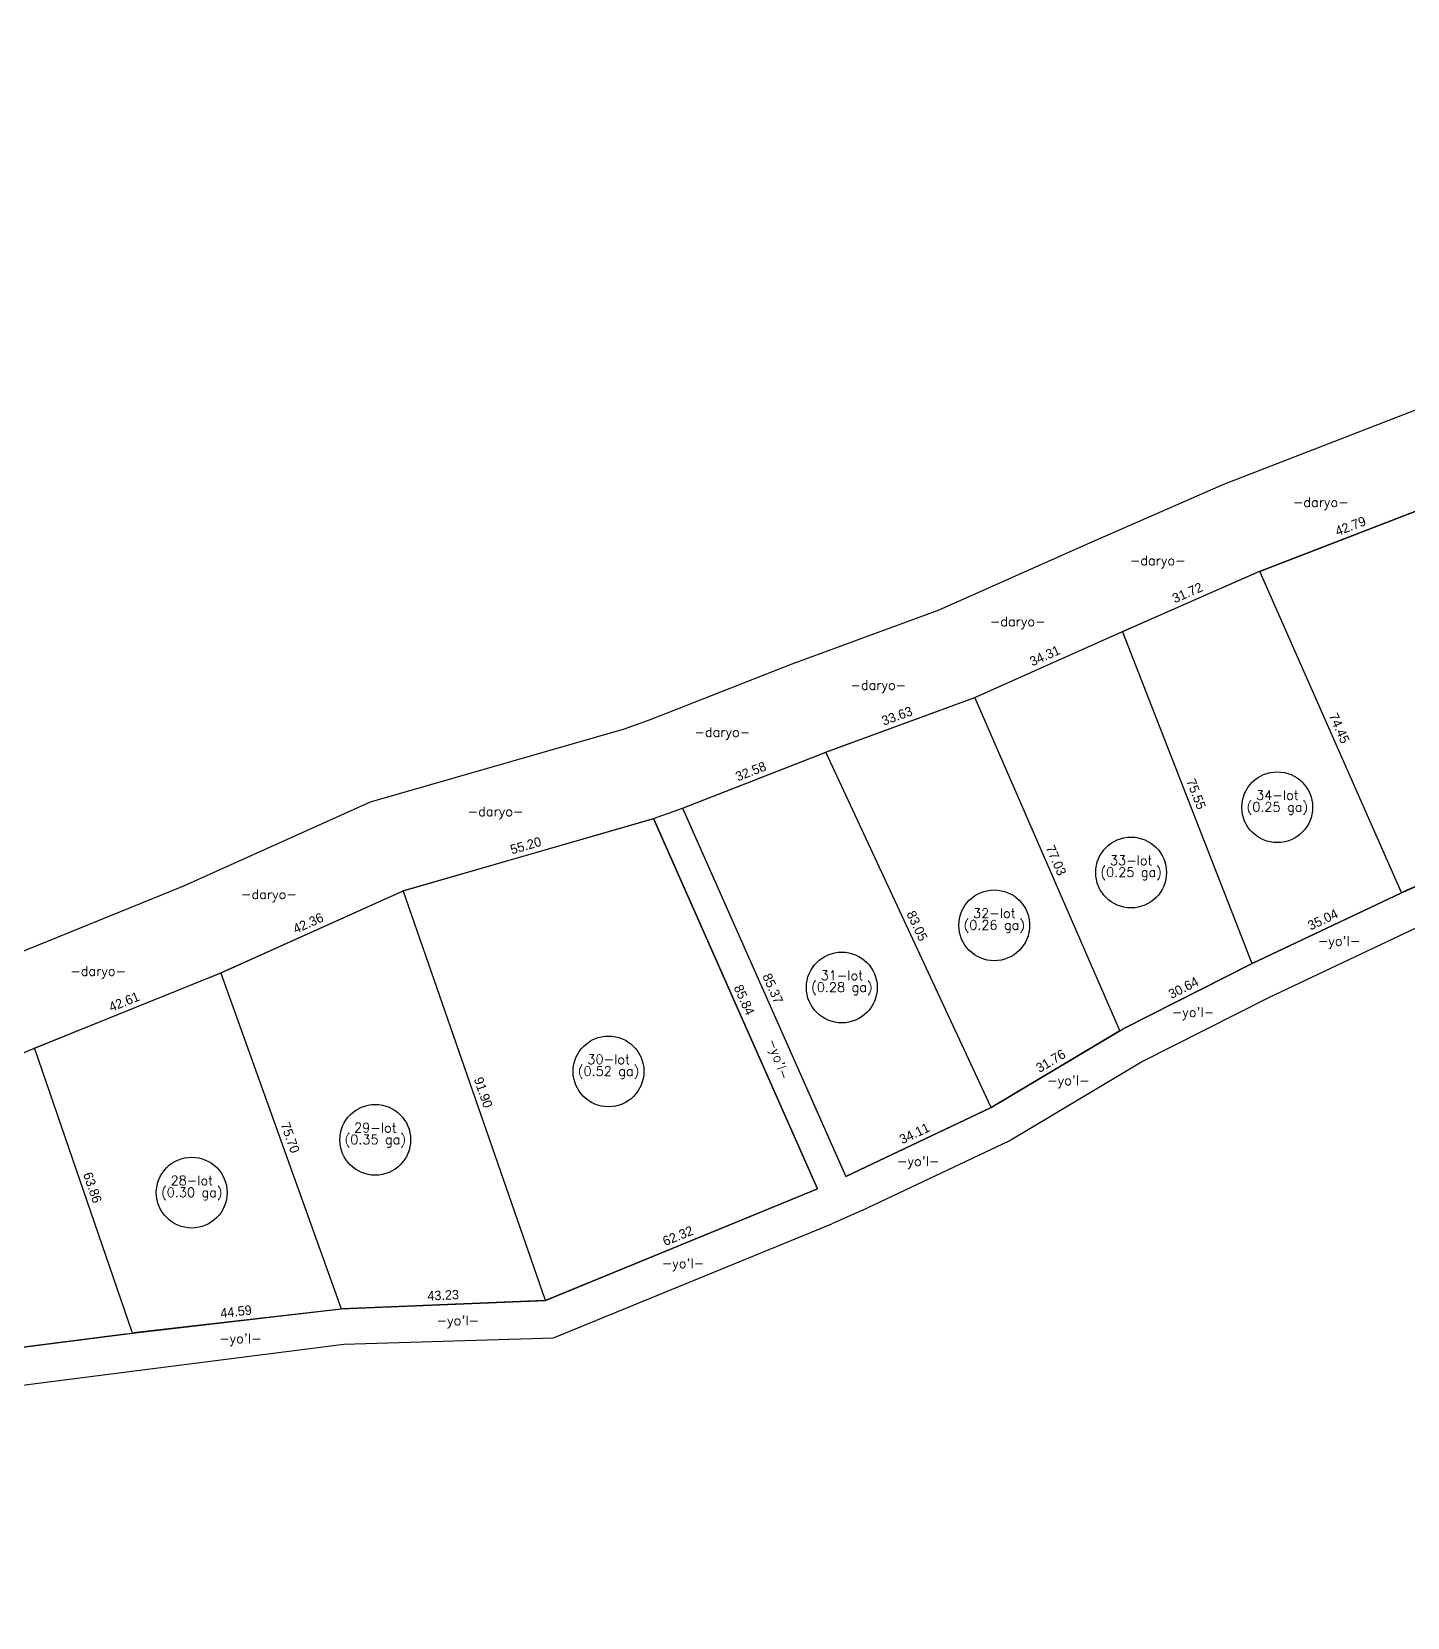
# Model space of a CAD drawing. Header units: inches. Extents: x 682214 to 685132, y 4523331 to 4524454.
# Drawn here: x 683954.7 to 684246.1, y 4523444.7 to 4523780.8 of the extents above; entities that cross this region are included whole.
import ezdxf

# ---------------------------------------------------------------- set-up
doc = ezdxf.new("R2010")
doc.units = ezdxf.units.IN
doc.header["$MEASUREMENT"] = 0
doc.header["$PDMODE"] = 33
doc.header["$PDSIZE"] = -3
doc.layers.add('AM_5', color=3, linetype='Continuous', lineweight=15)
doc.styles.add('ACANSTS', font='romans.shx')
doc.dimstyles.new('Standard$0', dxfattribs={"dimtxt": 2, "dimasz": 0.18, "dimexe": 0.18, "dimexo": 0.0625, "dimgap": 1, "dimtad": 1, "dimdec": 4, "dimzin": 0, "dimdsep": 46, "dimtxsty": 'Standard', "dimcen": 0, "dimse1": 1, "dimse2": 1, "dimclrd": 1, "dimclre": 1, "dimclrt": 5, "dimadec": 0, "dimazin": 0, "dimtfac": 1, "dimtdec": 4, "dimtofl": 0, "dimtmove": 0, "dimatfit": 3, "dimfxl": 1, "dimtfillclr": 256, "dimtolj": 1, "dimtzin": 0, "dimarcsym": 2})

# ---------------------------------------------------------------- blocks, each defined once
blk = doc.blocks.new('*D122')
at = {"layer": 'AM_5', "color": 1, "lineweight": -2, "transparency": 16777216}
blk.add_line((683974.43, 4523504.76), (683920.39, 4523497.87), dxfattribs=at)
at = {"layer": 'AM_5', "color": 1, "transparency": 16777216}
for points in [[(683974.42, 4523504.79), (683974.43, 4523504.73), (683974.61, 4523504.78)], [(683920.38, 4523497.9), (683920.39, 4523497.84), (683920.21, 4523497.85)]]:
    blk.add_solid(points, dxfattribs=at)
at = {"layer": 'Defpoints', "color": 0, "transparency": 16777216}
for p in [(683974.61, 4523504.79), (683920.21, 4523497.86), (683920.21, 4523497.85)]:
    blk.add_point(p, dxfattribs=at)
at = {"layer": 'AM_5', "color": 5, "transparency": 16777216, "insert": (683947.15, 4523503.3), "char_height": 2, "attachment_point": 5, "rotation": 7.2639}
blk.add_mtext('\\A1;54.84', dxfattribs=at)
blk = doc.blocks.new('*D124')
at = {"layer": 'AM_5', "color": 1, "lineweight": -2, "transparency": 16777216}
blk.add_line((683975.97, 4523505.14), (683955.3, 4523565.18), dxfattribs=at)
at = {"layer": 'AM_5', "color": 1, "transparency": 16777216}
for points in [[(683955.33, 4523565.19), (683955.27, 4523565.17), (683955.24, 4523565.35)], [(683976, 4523505.15), (683975.94, 4523505.13), (683976.03, 4523504.97)]]:
    blk.add_solid(points, dxfattribs=at)
at = {"layer": 'Defpoints', "color": 0, "transparency": 16777216}
for p in [(683955.24, 4523565.35), (683955.24, 4523565.35), (683976.03, 4523504.97)]:
    blk.add_point(p, dxfattribs=at)
at = {"layer": 'AM_5', "color": 5, "transparency": 16777216, "insert": (683967.53, 4523535.81), "char_height": 2, "attachment_point": 5, "rotation": 288.996}
blk.add_mtext('\\A1;63.86', dxfattribs=at)
blk = doc.blocks.new('*D125')
at = {"layer": 'AM_5', "color": 1, "lineweight": -2, "transparency": 16777216}
blk.add_line((683955.41, 4523565.42), (683994.58, 4523581.26), dxfattribs=at)
at = {"layer": 'AM_5', "color": 1, "transparency": 16777216}
for points in [[(683994.57, 4523581.29), (683994.59, 4523581.23), (683994.75, 4523581.33)], [(683955.4, 4523565.44), (683955.42, 4523565.39), (683955.24, 4523565.35)]]:
    blk.add_solid(points, dxfattribs=at)
at = {"layer": 'Defpoints', "color": 0, "transparency": 16777216}
for p in [(683994.74, 4523581.33), (683994.75, 4523581.33), (683955.24, 4523565.35)]:
    blk.add_point(p, dxfattribs=at)
at = {"layer": 'AM_5', "color": 5, "transparency": 16777216, "insert": (683974.24, 4523575.19), "char_height": 2, "attachment_point": 5, "rotation": 22.0233}
blk.add_mtext('\\A1;42.61', dxfattribs=at)
blk = doc.blocks.new('*D126')
at = {"layer": 'AM_5', "color": 1, "lineweight": -2, "transparency": 16777216}
blk.add_line((684020.26, 4523510.26), (683994.8, 4523581.16), dxfattribs=at)
at = {"layer": 'AM_5', "color": 1, "transparency": 16777216}
for points in [[(683994.83, 4523581.17), (683994.78, 4523581.15), (683994.74, 4523581.33)], [(684020.29, 4523510.27), (684020.23, 4523510.25), (684020.32, 4523510.09)]]:
    blk.add_solid(points, dxfattribs=at)
at = {"layer": 'Defpoints', "color": 0, "transparency": 16777216}
for p in [(683994.74, 4523581.33), (683994.74, 4523581.33), (684020.32, 4523510.09)]:
    blk.add_point(p, dxfattribs=at)
at = {"layer": 'AM_5', "color": 5, "transparency": 16777216, "insert": (684009.42, 4523546.38), "char_height": 2, "attachment_point": 5, "rotation": 289.7499}
blk.add_mtext('\\A1;75.70', dxfattribs=at)
blk = doc.blocks.new('*D127')
at = {"layer": 'AM_5', "color": 1, "lineweight": -2, "transparency": 16777216}
blk.add_line((684020.14, 4523510.07), (683976.21, 4523504.99), dxfattribs=at)
at = {"layer": 'AM_5', "color": 1, "transparency": 16777216}
for points in [[(684020.14, 4523510.1), (684020.15, 4523510.04), (684020.32, 4523510.09)], [(683976.2, 4523505.02), (683976.21, 4523504.96), (683976.03, 4523504.97)]]:
    blk.add_solid(points, dxfattribs=at)
at = {"layer": 'Defpoints', "color": 0, "transparency": 16777216}
for p in [(684020.32, 4523510.09), (683976.03, 4523504.97), (683976.03, 4523504.97)]:
    blk.add_point(p, dxfattribs=at)
at = {"layer": 'AM_5', "color": 5, "transparency": 16777216, "insert": (683997.95, 4523509.52), "char_height": 2, "attachment_point": 5, "rotation": 6.5841}
blk.add_mtext('\\A1;44.59', dxfattribs=at)
blk = doc.blocks.new('*D128')
at = {"layer": 'AM_5', "color": 1, "lineweight": -2, "transparency": 16777216}
blk.add_line((684063.46, 4523512.06), (684033.43, 4523598.54), dxfattribs=at)
at = {"layer": 'AM_5', "color": 1, "transparency": 16777216}
for points in [[(684033.46, 4523598.55), (684033.4, 4523598.53), (684033.37, 4523598.71)], [(684063.49, 4523512.07), (684063.43, 4523512.05), (684063.52, 4523511.89)]]:
    blk.add_solid(points, dxfattribs=at)
at = {"layer": 'Defpoints', "color": 0, "transparency": 16777216}
for p in [(684033.37, 4523598.71), (684033.37, 4523598.71), (684063.52, 4523511.89)]:
    blk.add_point(p, dxfattribs=at)
at = {"layer": 'AM_5', "color": 5, "transparency": 16777216, "insert": (684050.33, 4523555.96), "char_height": 2, "attachment_point": 5, "rotation": 289.1497}
blk.add_mtext('\\A1;91.90', dxfattribs=at)
blk = doc.blocks.new('*D129')
at = {"layer": 'AM_5', "color": 1, "lineweight": -2, "transparency": 16777216}
blk.add_line((684063.34, 4523511.89), (684020.5, 4523510.09), dxfattribs=at)
at = {"layer": 'AM_5', "color": 1, "transparency": 16777216}
for points in [[(684063.34, 4523511.92), (684063.34, 4523511.86), (684063.52, 4523511.89)], [(684020.5, 4523510.12), (684020.5, 4523510.06), (684020.32, 4523510.09)]]:
    blk.add_solid(points, dxfattribs=at)
at = {"layer": 'Defpoints', "color": 0, "transparency": 16777216}
for p in [(684063.52, 4523511.89), (684020.32, 4523510.09), (684020.32, 4523510.09)]:
    blk.add_point(p, dxfattribs=at)
at = {"layer": 'AM_5', "color": 5, "transparency": 16777216, "insert": (684041.84, 4523512.99), "char_height": 2, "attachment_point": 5, "rotation": 2.3979}
blk.add_mtext('\\A1;43.23', dxfattribs=at)
blk = doc.blocks.new('*D130')
at = {"layer": 'AM_5', "color": 1, "lineweight": -2, "transparency": 16777216}
blk.add_line((683994.91, 4523581.41), (684033.2, 4523598.64), dxfattribs=at)
at = {"layer": 'AM_5', "color": 1, "transparency": 16777216}
for points in [[(684033.19, 4523598.67), (684033.22, 4523598.61), (684033.37, 4523598.71)], [(683994.9, 4523581.43), (683994.92, 4523581.38), (683994.74, 4523581.33)]]:
    blk.add_solid(points, dxfattribs=at)
at = {"layer": 'Defpoints', "color": 0, "transparency": 16777216}
for p in [(684033.37, 4523598.71), (684033.37, 4523598.71), (683994.74, 4523581.33)]:
    blk.add_point(p, dxfattribs=at)
at = {"layer": 'AM_5', "color": 5, "transparency": 16777216, "insert": (684013.24, 4523591.85), "char_height": 2, "attachment_point": 5, "rotation": 24.2275}
blk.add_mtext('\\A1;42.36', dxfattribs=at)
blk = doc.blocks.new('*D131')
at = {"layer": 'AM_5', "color": 1, "lineweight": -2, "transparency": 16777216}
blk.add_line((684033.54, 4523598.76), (684086.24, 4523613.97), dxfattribs=at)
at = {"layer": 'AM_5', "color": 1, "transparency": 16777216}
for points in [[(684086.23, 4523614), (684086.25, 4523613.94), (684086.41, 4523614.02)], [(684033.53, 4523598.79), (684033.55, 4523598.73), (684033.37, 4523598.71)]]:
    blk.add_solid(points, dxfattribs=at)
at = {"layer": 'Defpoints', "color": 0, "transparency": 16777216}
for p in [(684086.41, 4523614.02), (684086.41, 4523614.02), (684033.37, 4523598.71)]:
    blk.add_point(p, dxfattribs=at)
at = {"layer": 'AM_5', "color": 5, "transparency": 16777216, "insert": (684059.34, 4523608.29), "char_height": 2, "attachment_point": 5, "rotation": 16.0952}
blk.add_mtext('\\A1;55.20', dxfattribs=at)
blk = doc.blocks.new('*D132')
at = {"layer": 'AM_5', "color": 1, "lineweight": -2, "transparency": 16777216}
blk.add_line((684086.48, 4523613.85), (684121.11, 4523535.7), dxfattribs=at)
at = {"layer": 'AM_5', "color": 1, "transparency": 16777216}
for points in [[(684086.51, 4523613.87), (684086.46, 4523613.84), (684086.41, 4523614.02)], [(684121.13, 4523535.72), (684121.08, 4523535.69), (684121.18, 4523535.54)]]:
    blk.add_solid(points, dxfattribs=at)
at = {"layer": 'Defpoints', "color": 0, "transparency": 16777216}
for p in [(684086.41, 4523614.02), (684121.18, 4523535.54), (684121.18, 4523535.54)]:
    blk.add_point(p, dxfattribs=at)
at = {"layer": 'AM_5', "color": 5, "transparency": 16777216, "insert": (684105.62, 4523575.59), "char_height": 2, "attachment_point": 5, "rotation": 293.8951}
blk.add_mtext('\\A1;85.84', dxfattribs=at)
blk = doc.blocks.new('*D133')
at = {"layer": 'AM_5', "color": 1, "lineweight": -2, "transparency": 16777216}
blk.add_line((684121.01, 4523535.47), (684063.68, 4523511.96), dxfattribs=at)
at = {"layer": 'AM_5', "color": 1, "transparency": 16777216}
for points in [[(684121, 4523535.5), (684121.02, 4523535.44), (684121.18, 4523535.54)], [(684063.67, 4523511.99), (684063.7, 4523511.94), (684063.52, 4523511.89)]]:
    blk.add_solid(points, dxfattribs=at)
at = {"layer": 'Defpoints', "color": 0, "transparency": 16777216}
for p in [(684121.18, 4523535.54), (684063.52, 4523511.89), (684063.52, 4523511.89)]:
    blk.add_point(p, dxfattribs=at)
at = {"layer": 'AM_5', "color": 5, "transparency": 16777216, "insert": (684091.59, 4523525.57), "char_height": 2, "attachment_point": 5, "rotation": 22.2965}
blk.add_mtext('\\A1;62.32', dxfattribs=at)
blk = doc.blocks.new('*D134')
at = {"layer": 'AM_5', "color": 1, "lineweight": -2, "transparency": 16777216}
blk.add_line((684092.65, 4523616.05), (684127.08, 4523538.33), dxfattribs=at)
at = {"layer": 'AM_5', "color": 1, "transparency": 16777216}
for points in [[(684092.67, 4523616.07), (684092.62, 4523616.04), (684092.57, 4523616.22)], [(684127.11, 4523538.34), (684127.05, 4523538.32), (684127.15, 4523538.16)]]:
    blk.add_solid(points, dxfattribs=at)
at = {"layer": 'Defpoints', "color": 0, "transparency": 16777216}
for p in [(684092.57, 4523616.22), (684127.15, 4523538.16), (684127.15, 4523538.16)]:
    blk.add_point(p, dxfattribs=at)
at = {"layer": 'AM_5', "color": 5, "transparency": 16777216, "insert": (684111.69, 4523578), "char_height": 2, "attachment_point": 5, "rotation": 293.8951}
blk.add_mtext('\\A1;85.37', dxfattribs=at)
blk = doc.blocks.new('*D135')
at = {"layer": 'AM_5', "color": 1, "lineweight": -2, "transparency": 16777216}
blk.add_line((684092.74, 4523616.28), (684122.75, 4523628.01), dxfattribs=at)
at = {"layer": 'AM_5', "color": 1, "transparency": 16777216}
for points in [[(684122.74, 4523628.04), (684122.76, 4523627.98), (684122.92, 4523628.08)], [(684092.73, 4523616.31), (684092.75, 4523616.26), (684092.57, 4523616.22)]]:
    blk.add_solid(points, dxfattribs=at)
at = {"layer": 'Defpoints', "color": 0, "transparency": 16777216}
for p in [(684122.92, 4523628.08), (684122.92, 4523628.08), (684092.57, 4523616.22)]:
    blk.add_point(p, dxfattribs=at)
at = {"layer": 'AM_5', "color": 5, "transparency": 16777216, "insert": (684107.02, 4523624.01), "char_height": 2, "attachment_point": 5, "rotation": 21.3428}
blk.add_mtext('\\A1;32.58', dxfattribs=at)
blk = doc.blocks.new('*D136')
at = {"layer": 'AM_5', "color": 1, "lineweight": -2, "transparency": 16777216}
blk.add_line((684157.81, 4523552.7), (684127.32, 4523538.24), dxfattribs=at)
at = {"layer": 'AM_5', "color": 1, "transparency": 16777216}
for points in [[(684157.8, 4523552.73), (684157.82, 4523552.68), (684157.97, 4523552.78)], [(684127.3, 4523538.27), (684127.33, 4523538.22), (684127.15, 4523538.17)]]:
    blk.add_solid(points, dxfattribs=at)
at = {"layer": 'Defpoints', "color": 0, "transparency": 16777216}
for p in [(684157.97, 4523552.78), (684127.15, 4523538.17), (684127.15, 4523538.17)]:
    blk.add_point(p, dxfattribs=at)
at = {"layer": 'AM_5', "color": 5, "transparency": 16777216, "insert": (684141.7, 4523547.28), "char_height": 2, "attachment_point": 5, "rotation": 25.3756}
blk.add_mtext('\\A1;34.11', dxfattribs=at)
blk = doc.blocks.new('*D137')
at = {"layer": 'AM_5', "color": 1, "lineweight": -2, "transparency": 16777216}
blk.add_line((684157.89, 4523552.95), (684122.99, 4523627.91), dxfattribs=at)
at = {"layer": 'AM_5', "color": 1, "transparency": 16777216}
for points in [[(684123.02, 4523627.92), (684122.97, 4523627.9), (684122.92, 4523628.08)], [(684157.92, 4523552.96), (684157.87, 4523552.93), (684157.97, 4523552.78)]]:
    blk.add_solid(points, dxfattribs=at)
at = {"layer": 'Defpoints', "color": 0, "transparency": 16777216}
for p in [(684122.92, 4523628.08), (684122.92, 4523628.08), (684157.97, 4523552.78)]:
    blk.add_point(p, dxfattribs=at)
at = {"layer": 'AM_5', "color": 5, "transparency": 16777216, "insert": (684142.26, 4523591.27), "char_height": 2, "attachment_point": 5, "rotation": 294.9643}
blk.add_mtext('\\A1;83.05', dxfattribs=at)
blk = doc.blocks.new('*D138')
at = {"layer": 'AM_5', "color": 1, "lineweight": -2, "transparency": 16777216}
blk.add_line((684123.09, 4523628.14), (684154.31, 4523639.62), dxfattribs=at)
at = {"layer": 'AM_5', "color": 1, "transparency": 16777216}
for points in [[(684154.3, 4523639.65), (684154.32, 4523639.59), (684154.48, 4523639.68)], [(684123.08, 4523628.17), (684123.1, 4523628.11), (684122.92, 4523628.08)]]:
    blk.add_solid(points, dxfattribs=at)
at = {"layer": 'Defpoints', "color": 0, "transparency": 16777216}
for p in [(684154.48, 4523639.68), (684154.48, 4523639.68), (684122.92, 4523628.08)]:
    blk.add_point(p, dxfattribs=at)
at = {"layer": 'AM_5', "color": 5, "transparency": 16777216, "insert": (684138.01, 4523635.76), "char_height": 2, "attachment_point": 5, "rotation": 20.1917}
blk.add_mtext('\\A1;33.63', dxfattribs=at)
blk = doc.blocks.new('*D139')
at = {"layer": 'AM_5', "color": 1, "lineweight": -2, "transparency": 16777216}
blk.add_line((684185.09, 4523568.97), (684158.13, 4523552.87), dxfattribs=at)
at = {"layer": 'AM_5', "color": 1, "transparency": 16777216}
for points in [[(684185.07, 4523569), (684185.1, 4523568.95), (684185.24, 4523569.06)], [(684158.11, 4523552.9), (684158.14, 4523552.85), (684157.97, 4523552.78)]]:
    blk.add_solid(points, dxfattribs=at)
at = {"layer": 'Defpoints', "color": 0, "transparency": 16777216}
for p in [(684185.24, 4523569.06), (684157.97, 4523552.78), (684157.97, 4523552.78)]:
    blk.add_point(p, dxfattribs=at)
at = {"layer": 'AM_5', "color": 5, "transparency": 16777216, "insert": (684170.58, 4523562.64), "char_height": 2, "attachment_point": 5, "rotation": 30.8383}
blk.add_mtext('\\A1;31.76', dxfattribs=at)
blk = doc.blocks.new('*D140')
at = {"layer": 'AM_5', "color": 1, "lineweight": -2, "transparency": 16777216}
blk.add_line((684185.17, 4523569.23), (684154.55, 4523639.52), dxfattribs=at)
at = {"layer": 'AM_5', "color": 1, "transparency": 16777216}
for points in [[(684154.58, 4523639.53), (684154.53, 4523639.51), (684154.48, 4523639.68)], [(684185.2, 4523569.24), (684185.14, 4523569.22), (684185.24, 4523569.06)]]:
    blk.add_solid(points, dxfattribs=at)
at = {"layer": 'Defpoints', "color": 0, "transparency": 16777216}
for p in [(684154.48, 4523639.68), (684154.48, 4523639.68), (684185.24, 4523569.06)]:
    blk.add_point(p, dxfattribs=at)
at = {"layer": 'AM_5', "color": 5, "transparency": 16777216, "insert": (684171.7, 4523605.17), "char_height": 2, "attachment_point": 5, "rotation": 293.5357}
blk.add_mtext('\\A1;77.03', dxfattribs=at)
blk = doc.blocks.new('*D141')
at = {"layer": 'AM_5', "color": 1, "lineweight": -2, "transparency": 16777216}
blk.add_line((684154.65, 4523639.76), (684185.65, 4523653.6), dxfattribs=at)
at = {"layer": 'AM_5', "color": 1, "transparency": 16777216}
for points in [[(684185.64, 4523653.63), (684185.66, 4523653.57), (684185.81, 4523653.67)], [(684154.64, 4523639.78), (684154.66, 4523639.73), (684154.48, 4523639.68)]]:
    blk.add_solid(points, dxfattribs=at)
at = {"layer": 'Defpoints', "color": 0, "transparency": 16777216}
for p in [(684185.81, 4523653.67), (684185.81, 4523653.67), (684154.48, 4523639.68)]:
    blk.add_point(p, dxfattribs=at)
at = {"layer": 'AM_5', "color": 5, "transparency": 16777216, "insert": (684169.33, 4523648.51), "char_height": 2, "attachment_point": 5, "rotation": 24.0609}
blk.add_mtext('\\A1;34.31', dxfattribs=at)
blk = doc.blocks.new('*D142')
at = {"layer": 'AM_5', "color": 1, "lineweight": -2, "transparency": 16777216}
blk.add_line((684213.1, 4523583.21), (684186.1, 4523569.52), dxfattribs=at)
at = {"layer": 'AM_5', "color": 1, "transparency": 16777216}
for points in [[(684213.09, 4523583.23), (684213.12, 4523583.18), (684213.26, 4523583.29)], [(684186.09, 4523569.54), (684186.11, 4523569.49), (684185.94, 4523569.43)]]:
    blk.add_solid(points, dxfattribs=at)
at = {"layer": 'Defpoints', "color": 0, "transparency": 16777216}
for p in [(684213.26, 4523583.29), (684185.94, 4523569.43), (684185.94, 4523569.43)]:
    blk.add_point(p, dxfattribs=at)
at = {"layer": 'AM_5', "color": 5, "transparency": 16777216, "insert": (684198.7, 4523578.15), "char_height": 2, "attachment_point": 5, "rotation": 26.8849}
blk.add_mtext('\\A1;30.64', dxfattribs=at)
blk = doc.blocks.new('*D143')
at = {"layer": 'AM_5', "color": 1, "lineweight": -2, "transparency": 16777216}
blk.add_line((684213.2, 4523583.46), (684185.88, 4523653.51), dxfattribs=at)
at = {"layer": 'AM_5', "color": 1, "transparency": 16777216}
for points in [[(684185.91, 4523653.52), (684185.85, 4523653.5), (684185.81, 4523653.67)], [(684213.23, 4523583.47), (684213.17, 4523583.45), (684213.26, 4523583.29)]]:
    blk.add_solid(points, dxfattribs=at)
at = {"layer": 'Defpoints', "color": 0, "transparency": 16777216}
for p in [(684185.81, 4523653.67), (684185.81, 4523653.67), (684213.26, 4523583.29)]:
    blk.add_point(p, dxfattribs=at)
at = {"layer": 'AM_5', "color": 5, "transparency": 16777216, "insert": (684201.4, 4523619.21), "char_height": 2, "attachment_point": 5, "rotation": 291.3058}
blk.add_mtext('\\A1;75.55', dxfattribs=at)
blk = doc.blocks.new('*D144')
at = {"layer": 'AM_5', "color": 1, "lineweight": -2, "transparency": 16777216}
blk.add_line((684185.98, 4523653.75), (684214.7, 4523666.34), dxfattribs=at)
at = {"layer": 'AM_5', "color": 1, "transparency": 16777216}
for points in [[(684214.69, 4523666.36), (684214.71, 4523666.31), (684214.86, 4523666.41)], [(684185.97, 4523653.77), (684185.99, 4523653.72), (684185.81, 4523653.67)]]:
    blk.add_solid(points, dxfattribs=at)
at = {"layer": 'Defpoints', "color": 0, "transparency": 16777216}
for p in [(684214.86, 4523666.41), (684214.86, 4523666.41), (684185.81, 4523653.67)]:
    blk.add_point(p, dxfattribs=at)
at = {"layer": 'AM_5', "color": 5, "transparency": 16777216, "insert": (684199.54, 4523661.87), "char_height": 2, "attachment_point": 5, "rotation": 23.6736}
blk.add_mtext('\\A1;31.72', dxfattribs=at)
blk = doc.blocks.new('*D145')
at = {"layer": 'AM_5', "color": 1, "lineweight": -2, "transparency": 16777216}
blk.add_line((684244.76, 4523598.23), (684213.43, 4523583.37), dxfattribs=at)
at = {"layer": 'AM_5', "color": 1, "transparency": 16777216}
for points in [[(684244.75, 4523598.25), (684244.78, 4523598.2), (684244.93, 4523598.3)], [(684213.41, 4523583.39), (684213.44, 4523583.34), (684213.26, 4523583.29)]]:
    blk.add_solid(points, dxfattribs=at)
at = {"layer": 'Defpoints', "color": 0, "transparency": 16777216}
for p in [(684244.93, 4523598.3), (684213.26, 4523583.29), (684213.26, 4523583.29)]:
    blk.add_point(p, dxfattribs=at)
at = {"layer": 'AM_5', "color": 5, "transparency": 16777216, "insert": (684228.24, 4523592.6), "char_height": 2, "attachment_point": 5, "rotation": 25.3693}
blk.add_mtext('\\A1;35.04', dxfattribs=at)
blk = doc.blocks.new('*D146')
at = {"layer": 'AM_5', "color": 1, "lineweight": -2, "transparency": 16777216}
blk.add_line((684244.85, 4523598.47), (684214.93, 4523666.24), dxfattribs=at)
at = {"layer": 'AM_5', "color": 1, "transparency": 16777216}
for points in [[(684214.96, 4523666.26), (684214.91, 4523666.23), (684214.86, 4523666.41)], [(684244.88, 4523598.48), (684244.83, 4523598.45), (684244.93, 4523598.3)]]:
    blk.add_solid(points, dxfattribs=at)
at = {"layer": 'Defpoints', "color": 0, "transparency": 16777216}
for p in [(684214.86, 4523666.41), (684214.86, 4523666.41), (684244.93, 4523598.3)]:
    blk.add_point(p, dxfattribs=at)
at = {"layer": 'AM_5', "color": 5, "transparency": 16777216, "insert": (684231.72, 4523633.16), "char_height": 2, "attachment_point": 5, "rotation": 293.8185}
blk.add_mtext('\\A1;74.45', dxfattribs=at)
blk = doc.blocks.new('*D147')
at = {"layer": 'AM_5', "color": 1, "lineweight": -2, "transparency": 16777216}
blk.add_line((684215.03, 4523666.47), (684254.61, 4523681.77), dxfattribs=at)
at = {"layer": 'AM_5', "color": 1, "transparency": 16777216}
for points in [[(684254.6, 4523681.79), (684254.62, 4523681.74), (684254.78, 4523681.83)], [(684215.02, 4523666.5), (684215.04, 4523666.45), (684214.86, 4523666.41)]]:
    blk.add_solid(points, dxfattribs=at)
at = {"layer": 'Defpoints', "color": 0, "transparency": 16777216}
for p in [(684254.78, 4523681.83), (684254.78, 4523681.83), (684214.86, 4523666.41)]:
    blk.add_point(p, dxfattribs=at)
at = {"layer": 'AM_5', "color": 5, "transparency": 16777216, "insert": (684234.1, 4523675.99), "char_height": 2, "attachment_point": 5, "rotation": 21.1246}
blk.add_mtext('\\A1;42.79', dxfattribs=at)
blk = doc.blocks.new('*D148')
at = {"layer": 'AM_5', "color": 1, "lineweight": -2, "transparency": 16777216}
blk.add_line((684282.89, 4523615.1), (684245.09, 4523598.38), dxfattribs=at)
at = {"layer": 'AM_5', "color": 1, "transparency": 16777216}
for points in [[(684282.88, 4523615.12), (684282.9, 4523615.07), (684283.05, 4523615.17)], [(684245.08, 4523598.4), (684245.1, 4523598.35), (684244.93, 4523598.3)]]:
    blk.add_solid(points, dxfattribs=at)
at = {"layer": 'Defpoints', "color": 0, "transparency": 16777216}
for p in [(684283.05, 4523615.17), (684244.93, 4523598.3), (684244.93, 4523598.3)]:
    blk.add_point(p, dxfattribs=at)
at = {"layer": 'AM_5', "color": 5, "transparency": 16777216, "insert": (684263.18, 4523608.57), "char_height": 2, "attachment_point": 5, "rotation": 23.8657}
blk.add_mtext('\\A1;41.69', dxfattribs=at)

msp = doc.modelspace()

# ---------------------------------------------------------------- linework, layer by layer
at = {"color": 4}
for points in [[(683645.902, 4523514.053), (683834.155, 4523544.616), (683890.93, 4523561.762), (683901.605, 4523564.732), (683946.493, 4523583.376), (683986.885, 4523599.727), (684026.458, 4523617.535), (684080.269, 4523633.062), (684085.569, 4523634.954), (684115.826, 4523646.777), (684146.946, 4523658.222), (684177.722, 4523671.964), (684207.239, 4523684.904), (684247.7, 4523700.537), (684278.217, 4523711.836), (684308.376, 4523724.795), (684338.279, 4523733.919), (684384.156, 4523749.998), (684423.066, 4523760.395), (684437.034, 4523774.458), (684472.719, 4523780.767)], [(683649.143, 4523494.317), (683838.669, 4523525.087), (683896.502, 4523542.553), (683908.145, 4523545.792), (683954.081, 4523564.872), (683994.743, 4523581.332), (684033.369, 4523598.714), (684086.41, 4523614.018), (684092.573, 4523616.218), (684122.918, 4523628.076), (684154.483, 4523639.684), (684185.815, 4523653.674), (684214.862, 4523666.409), (684254.777, 4523681.83), (684285.642, 4523693.258), (684315.263, 4523705.986), (684344.507, 4523714.91), (684390.054, 4523730.873), (684433.448, 4523742.468), (684446.757, 4523755.867), (684470.639, 4523760.089)]]:
    msp.add_lwpolyline(points, dxfattribs=at)
at = {"color": 2}
for points in [[(684127.153, 4523538.165), (684157.97, 4523552.782), (684185.938, 4523569.434), (684213.265, 4523583.289), (684244.927, 4523598.302), (684283.053, 4523615.17), (684312.097, 4523630.45), (684336.734, 4523643.135), (684366.073, 4523658.939), (684414.227, 4523676.538), (684455.91, 4523692.667), (684491.744, 4523707.236)], [(684130.582, 4523530.937), (684161.739, 4523545.715), (684189.798, 4523562.421), (684216.788, 4523576.105), (684248.26, 4523591.029), (684286.538, 4523607.964), (684315.79, 4523623.354), (684340.463, 4523636.056), (684369.36, 4523651.622), (684417.044, 4523669.05), (684458.861, 4523685.231), (684494.757, 4523699.825)], [(684086.41, 4523614.018), (684092.573, 4523616.218)], [(684092.573, 4523616.218), (684127.153, 4523538.165)], [(684121.179, 4523535.539), (684086.41, 4523614.018)], [(683673.93, 4523452.421), (683840.581, 4523500.923), (683882.216, 4523493.019), (683920.209, 4523497.846), (683976.027, 4523504.973), (684020.323, 4523510.086), (684063.517, 4523511.895), (684121.179, 4523535.539)], [(683676.166, 4523444.739), (683840.974, 4523492.705), (683881.968, 4523484.924), (683921.217, 4523489.91), (683977.04, 4523497.038), (684020.768, 4523502.609), (684065.209, 4523503.942), (684124.214, 4523528.138)], [(684130.582, 4523530.937), (684124.214, 4523528.138)]]:
    msp.add_lwpolyline(points, dxfattribs=at)
for centre in [(684218.58, 4523616.412), (684187.604, 4523602.579), (684158.604, 4523591.382), (684126.309, 4523578.208), (684076.879, 4523560.423), (684027.448, 4523545.932), (683988.563, 4523534.735)]:
    msp.add_circle(centre, 7.5)
at = {"layer": 'AM_5', "color": 1}
for points in [[(684214.862, 4523666.409), (684254.777, 4523681.83), (684283.053, 4523615.17), (684244.927, 4523598.302)], [(684185.815, 4523653.674), (684214.862, 4523666.409), (684244.927, 4523598.302), (684213.265, 4523583.289)], [(684185.242, 4523569.064), (684154.483, 4523639.684), (684185.815, 4523653.674), (684186.119, 4523652.894), (684186.494, 4523651.931), (684213.047, 4523583.848), (684213.265, 4523583.289), (684185.938, 4523569.434)], [(684122.918, 4523628.076), (684154.483, 4523639.684), (684185.242, 4523569.064), (684157.97, 4523552.782)], [(684092.573, 4523616.218), (684122.918, 4523628.076), (684123.326, 4523627.198), (684157.97, 4523552.782), (684127.153, 4523538.165)], [(684033.369, 4523598.714), (684086.41, 4523614.018), (684121.179, 4523535.539), (684063.517, 4523511.895)], [(683994.743, 4523581.332), (684033.369, 4523598.714), (684063.517, 4523511.895), (684020.323, 4523510.086)], [(683955.241, 4523565.354), (683994.743, 4523581.332), (684020.323, 4523510.086), (683976.027, 4523504.973)], [(683954.081, 4523564.872), (683955.241, 4523565.354), (683976.027, 4523504.973), (683974.606, 4523504.792), (683920.206, 4523497.858), (683908.145, 4523545.792)]]:
    msp.add_lwpolyline(points, close=True, dxfattribs=at)

# ---------------------------------------------------------------- texts
at = {"char_height": 2, "attachment_point": 1, "style": 'ACANSTS'}
for s, insert in [('-daryo-', (684221.876, 4523682.049)), ('-daryo-', (684187.337, 4523669.693)), ('-daryo-', (684157.662, 4523656.792)), ('-daryo-', (684128.13, 4523643.306)), ('-daryo-', (684095.079, 4523633.338)), ('-daryo-', (684047.034, 4523616.53)), ('-daryo-', (683999.007, 4523598.97)), ("-yo'l-", (684227.187, 4523589.066)), ('-daryo-', (683962.815, 4523582.698)), ("-yo'l-", (684196.232, 4523573.978)), ("-yo'l-", (684169.837, 4523559.524)), ("-yo'l-", (684138.007, 4523542.411)), ("-yo'l-", (684088.17, 4523520.763)), ("-yo'l-", (684040.466, 4523508.658)), ("-yo'l-", (683994.375, 4523504.832))]:
    msp.add_mtext_dynamic_manual_height_columns(s, width=4.27645, gutter_width=1, heights=[0.484], dxfattribs=dict(at, insert=insert))
at = {"char_height": 2, "attachment_point": 2, "line_spacing_factor": 0.75, "style": 'ACANSTS'}
for s, insert in [('\\pxqc;34-lot\\P(0.25 ga)', (684218.598, 4523619.981)), ('\\pxqc;33-lot\\P(0.25 ga)', (684187.622, 4523606.149)), ('\\pxqc;32-lot\\P(0.26 ga)', (684158.623, 4523594.951)), ('\\pxqc;31-lot\\P(0.28 ga)', (684126.328, 4523581.777)), ('\\pxqc;30-lot\\P(0.52 ga)', (684076.897, 4523563.993)), ('\\pxqc;29-lot\\P(0.35 ga)', (684027.466, 4523549.502)), ('\\pxqc;28-lot\\P(0.30 ga)', (683988.581, 4523538.304))]:
    msp.add_mtext_dynamic_manual_height_columns(s, width=14.969, gutter_width=1, heights=[9.541], dxfattribs=dict(at, insert=insert))
at = {"insert": (684112.424, 4523567.627), "char_height": 2, "attachment_point": 1, "rotation": 288.71553, "style": 'ACANSTS'}
msp.add_mtext_dynamic_manual_height_columns("-yo'l-", width=4.27645, gutter_width=1, heights=[0.484], dxfattribs=at)

# ---------------------------------------------------------------- dimensions: what is measured, and where the dimension line sits
at = {"layer": 'AM_5'}
for p1, p2, distance, override, picture, middle in [((684214.862, 4523666.409), (684254.777, 4523681.83), 0, {"dimdec": 2}, '*D147', (684234.099, 4523675.985)), ((684185.815, 4523653.674), (684214.862, 4523666.409), 0, {"dimdec": 2}, '*D144', (684199.535, 4523661.873)), ((684244.927, 4523598.302), (684214.862, 4523666.409), 0, {"dimdec": 2}, '*D146', (684231.724, 4523633.163)), ((684154.483, 4523639.684), (684185.815, 4523653.674), 0, {"dimdec": 2}, '*D141', (684169.333, 4523648.505)), ((684213.265, 4523583.289), (684185.815, 4523653.674), 0, {"dimdec": 2}, '*D143', (684201.403, 4523619.208)), ((684122.918, 4523628.076), (684154.483, 4523639.684), 0, {"dimdec": 2}, '*D138', (684138.01, 4523635.757)), ((684185.242, 4523569.064), (684154.483, 4523639.684), 0, {"dimdec": 2}, '*D140', (684171.696, 4523605.173)), ((684092.573, 4523616.218), (684122.918, 4523628.076), 0, {"dimdec": 2}, '*D135', (684107.017, 4523624.01)), ((684157.97, 4523552.782), (684122.918, 4523628.076), 0, {"dimdec": 2}, '*D137', (684142.257, 4523591.273)), ((684092.573, 4523616.218), (684127.153, 4523538.165), 0, {"dimdec": 2, "dimpost": ''}, '*D134', (684111.691, 4523578.002)), ((684283.053, 4523615.17), (684244.927, 4523598.302), 0, {"dimdec": 2}, '*D148', (684263.181, 4523608.565)), ((684033.369, 4523598.714), (684086.41, 4523614.018), 0, {"dimdec": 2}, '*D131', (684059.335, 4523608.287)), ((684086.41, 4523614.018), (684121.179, 4523535.539), 0, {"dimdec": 2}, '*D132', (684105.623, 4523575.589)), ((683994.743, 4523581.332), (684033.369, 4523598.714), 0, {"dimdec": 2}, '*D130', (684013.235, 4523591.847)), ((684063.517, 4523511.895), (684033.369, 4523598.714), 0, {"dimdec": 2}, '*D128', (684050.332, 4523555.96)), ((684244.927, 4523598.302), (684213.265, 4523583.289), 0, {"dimdec": 2}, '*D145', (684228.239, 4523592.603)), ((684213.265, 4523583.289), (684185.938, 4523569.434), 0, {"dimdec": 2}, '*D142', (684198.697, 4523578.145)), ((683955.241, 4523565.354), (683994.743, 4523581.332), -0.005, {"dimdec": 2}, '*D125', (683974.244, 4523575.192)), ((684020.323, 4523510.086), (683994.743, 4523581.332), 0, {"dimdec": 2}, '*D126', (684009.416, 4523546.385)), ((684185.242, 4523569.064), (684157.97, 4523552.782), 0, {"dimdec": 2}, '*D139', (684170.581, 4523562.64)), ((683976.027, 4523504.973), (683955.241, 4523565.354), 0, {"dimdec": 2}, '*D124', (683967.525, 4523535.814)), ((684157.97, 4523552.782), (684127.153, 4523538.165), 0, {"dimdec": 2}, '*D136', (684141.705, 4523547.281)), ((684121.179, 4523535.539), (684063.517, 4523511.895), 0, {"dimdec": 2}, '*D133', (684091.589, 4523525.568)), ((684063.517, 4523511.895), (684020.323, 4523510.086), 0, {"dimdec": 2}, '*D129', (684041.837, 4523512.989)), ((684020.323, 4523510.086), (683976.027, 4523504.973), 0, {"dimdec": 2}, '*D127', (683997.946, 4523509.516)), ((683974.606, 4523504.792), (683920.206, 4523497.858), 0.01, {"dimdec": 2}, '*D122', (683947.154, 4523503.299))]:
    dim = msp.add_aligned_dim(p1=p1, p2=p2, distance=distance, dimstyle='Standard$0', override=override, dxfattribs=at)
    dim.commit()
    dim.dimension.update_dxf_attribs({"geometry": picture, "text_midpoint": middle})

doc.saveas('drawing.dxf')
